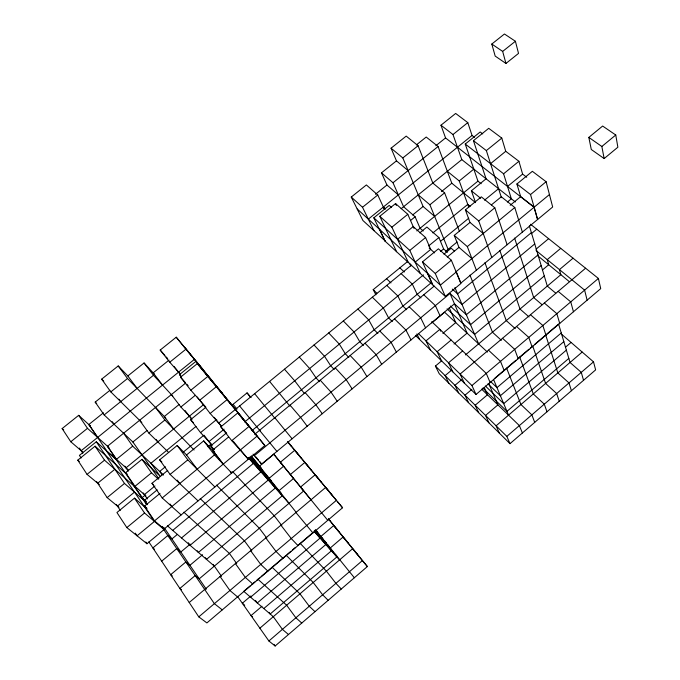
<?xml version="1.0" encoding="UTF-8"?>
<svg xmlns="http://www.w3.org/2000/svg" width="680" height="680" viewBox="0 0 680 680"><rect width="100%" height="100%" fill="white"/><g stroke="black" fill="none" stroke-linecap="round" stroke-linejoin="round"><path stroke-width="1.02" d="M237.448 596.317L268.889 640.985L275.137 646L367.361 566.542L328.534 518.917L329.817 520.489M441.787 360.714L435.412 366.061L439.212 373.711L510.008 443.649L595.629 369.886L593.512 361.845L561.688 334.33M268.889 640.985L362.346 560.617L328.474 519.061M510.008 443.649L506.829 436.381L593.512 361.845M568.828 358.402L506.957 411.357L482.825 388.093M259.87 628.184L352.639 548.717L357.731 554.727M582.19 352.061L496.102 425.816L499.383 433.151M261.987 606.245L251.022 615.612L252.611 616.921M330.115 548.106L343.102 537.013L348.271 543.116M565.437 347.25L571.064 342.44M263.815 608.549L331.415 550.808L314.993 530.238M566.363 350.132L503.71 403.639L485.358 386.01M250.877 595.986L242.326 603.254L244.732 605.26M250.597 597.21L320.076 538.11L314.262 530.825M561.255 332.962L496.987 387.634L490.39 381.344M563.839 341.649L500.387 395.734L487.976 383.86M471.852 389.376L464.992 395.182L468.546 402.688M250.044 585.956L243.729 591.319L273.292 616.692L282.404 629.357L288.473 634.508M251.625 584.613L254.779 581.935M256.36 580.592L259.514 577.915M261.086 576.581L286.186 555.279L313.216 582.488L322.626 594.77L328.168 600.312M286.969 554.616L290.861 551.31M292.425 549.984L295.536 547.34M297.874 545.36L313.403 532.177M495.04 378.012L515.856 360.341M517.395 359.031L528.895 349.274M530.425 347.973L532.729 346.018L545.59 383.418L556.665 393.533L559.232 401.251M535.015 344.08L558.603 324.054L570.044 362.474L581.281 372.359L583.542 380.298M287.555 441.473L342.558 507.764L206.89 622.923L198.781 616.862L148.827 541.875M415.387 335.342L476.025 394.468L600.729 288.618L598.409 278.451L530.536 224.238M461.423 379.865L454.962 385.313L458.609 392.87M198.781 616.862L336.515 500.225M476.025 394.468L471.945 385.534L598.409 278.451M451.52 370.209L445.102 375.615L448.834 383.214M189.219 602.514L325.779 487.348L331.908 494.989M585.599 268.226L460.122 374.051L464.321 383.052M544.289 275.978L474.631 334.416L447.058 308.865M462.604 350.957L448.519 362.788L452.829 371.85M573.044 258.188L559.453 269.603L560.856 274.695L465.452 354.934M451.12 340.043L437.138 351.738L441.558 360.859M560.719 248.345L547.23 259.632L548.7 264.741L542.368 270.045M541.187 265.582L470.543 324.7L450.304 306.043M202.564 554.702L189.916 565.292L185.878 561.961L170.68 574.677L172.329 575.968M278.97 490.696L293.573 478.456L290.3 474.589L304.946 462.34L311.236 470.169M454.053 344.021L467.067 333.124L450.024 293.497L254.32 455.736L253.045 454.146M161.679 561.178L176.749 548.615L180.812 551.998L190.221 544.153M536.019 249.186L548.624 238.68M269.127 478.304L283.611 466.216L280.304 462.306L294.831 450.202L301.189 458.116M442.833 333.353L455.744 322.583L449.191 307.666M538.008 254.898L466.352 314.712L454.461 303.807L261.655 464.083L254.32 455.736M172.703 530.383L253.368 463.42L248.821 457.674M531.377 232.636L457.598 293.887L452.285 289.076M531.284 233.742L536.75 229.202M177.327 534.446L171.887 538.968L167.807 535.525L152.864 547.935L154.377 549.151M259.479 466.157L273.844 454.214L310.853 499.69M431.817 322.881L444.627 312.239L487.424 352.087M181.518 537.948L260.907 471.861L249.322 457.232M534.744 243.925L462.035 304.445L450.024 293.497M604.146 158.567L617.865 147.212L615.757 135.006L602.641 126.046L588.829 137.403L591.285 149.489L604.146 158.567L601.842 146.489L588.829 137.403M160.004 493.391L144.508 506.141L154.53 520.854L164.144 529.006L264.851 445.562L176.239 337.203L160.191 350.055L169.762 362.202L179.877 373.66M146.846 508.759L134.462 498.151L116.934 512.524L126.829 527.587L146.965 543.728L164.067 529.558L162.307 526.983M445.323 296.429L460.896 283.517L451.341 260.236L438.404 248.821L422.475 261.885L432.795 284.937L445.323 296.429L435.276 273.479L422.475 261.885M251.965 430.61L431.366 282.642M601.842 146.489L615.757 135.006M254.685 434.341L434.214 286.093M154.53 520.854L257.04 436.177L237.813 412.913L220.847 426.836L231.761 440.674L248.361 459.221M549.483 194.522L456.187 271.592L460.887 283.058L552.678 207L546.116 181.721L532.355 171.317L516.91 183.991L520.685 196.656L534.14 207.196M456.195 272.051L440.377 285.124L427.712 273.581M207.952 446.717L211.123 444.116M445.655 251.404L457.104 241.995M147.339 504.45L144.492 500.293L157.207 489.846M213.936 450.05L210.724 445.859L226.253 433.1M443.955 254.167L451.171 248.234L454.274 250.946M507.408 202.011L511.343 198.781L503.6 173.791L465.248 144.041L480.182 131.988L482.715 133.9M244.655 421.982L423.504 274.873M223.261 464.083L212.577 450.16L228.48 437.079M447.287 257.014L458.983 247.393L454.248 235.365L470.008 222.436L465.383 209.873L481.312 196.851L494.819 207.774L507.118 244.74M510.195 205.275L520.685 196.656M167.731 470.373L151.971 483.302L162.214 497.947L214.446 454.92L231.71 473.025L230.477 471.41M231.761 440.674L248.897 426.564M476.374 270.224L467.321 246.602L514.785 207.502L501.296 196.775L491.444 204.858M537.642 219.462L530.536 194.556L546.116 181.721M126.829 527.587L144.534 513.009L164.067 529.558M435.276 273.479L451.341 260.236M117.453 506.09L134.504 492.116M165.368 466.777L159.698 471.427L162.137 474.869M183.167 452.2L203.269 435.727M218.748 423.087L411.417 265.175M415.166 262.149L430.712 249.407L425.587 237.516L413.202 226.584L397.553 239.309M440.598 241.255L468.741 218.203M507.526 186.464L522.614 174.106L518.917 161.279L505.741 151.308L501.781 138.091L488.725 128.325L473.433 140.675L486.072 178.806L471.385 190.782L475.575 202.648M198.058 500.888L170.102 474.419L159.638 459.85L177.174 445.51L186.549 454.945L203.694 440.878L214.617 452.472M144.398 494.623L154.964 485.945M208.956 441.617L224.102 429.19M440.495 251.524L443.632 248.948L438.906 237.541L426.887 227.052L419.798 232.84M170.102 474.419L187.816 459.867L214.88 486.948M491.785 257.448L478.745 220.975L494.819 207.774M133.696 485.647L141.984 497.76L145.206 495.116M96.543 481.465L107.151 497.615L124.499 483.446L144.211 500.522M197.183 396.984L210.171 413.466L226.984 399.729L243.329 419.058M420.376 273.538L409.802 250.41L425.587 237.516M503.6 173.791L518.917 161.279M196.019 426.42L150.952 463.241L160.166 476.229L141.984 459.34L125.605 472.693L134.946 486.344L145.928 495.966M432.879 232.9L467.763 204.399L470.144 206.355M231.549 405.577L247.061 392.878L251.005 397.613M375.912 294.797L373.201 289.663L407.643 261.486M134.946 486.344L151.478 472.812L158.363 479.162M205.862 407.26L190.612 419.688L200.557 432.633L216.758 419.381M428.57 245.99L438.906 237.541M484.542 200.175L498.576 188.691M97.699 483.225L114.877 469.251M199.733 400.223L216.385 386.682M490.552 163.668L505.741 151.308M125.987 467.831L203.481 404.702M416.823 230.911L477.929 181.135L465.248 144.041M125.324 472.923L95.081 446.182L77.775 460.164L87.04 474.351L104.516 460.181L134.666 486.574M222.641 393.584L197.336 363.622L180.557 377.162L190.833 390.201L207.766 376.474L232.875 406.181M408.374 262.531L391.892 227.179L407.796 214.293L395.548 203.566L379.788 216.291L396.61 251.736M501.458 197.684L486.353 150.594L501.781 138.091M109.922 390.311L95.191 402.109L104.159 414.927L132.889 442.008L147.058 430.508M179.078 404.524L164.305 416.508L173.646 429.003M412.666 214.965L423.096 206.499L402.824 157.947L391.068 148.189L406.198 136.111L418.089 145.724L432.828 183.056L444.61 192.839L459.348 231.081M441.456 191.599L451.792 183.209L438.098 146.498L426.207 137.037L416.313 144.959M81.115 457.971L79.416 455.387L96.271 441.787L116.186 459.552L132.685 446.156L163.557 475.048M139.587 420.3L148.835 433.041L164.892 420.002L194.081 450.007M171.351 394.604L180.88 407.014L195.194 395.386M379.729 229.508L427.558 273.436L432.642 284.793L385.092 241.171L379.729 229.508L357.17 208.947M410.431 220.592L415.115 216.784L403.58 206.72L393.006 182.742L381.488 172.847L396.466 160.854L391.068 148.189M448.12 249.381L429.896 204.782L444.61 192.839M468.792 207.213L459.246 180.948L473.815 169.116M185.538 383.129L107.508 446.25L116.467 459.331L128.299 469.897M401.124 208.709L461.805 159.613L452.982 134.53L440.971 125.213L455.66 113.45L467.798 122.621L472.056 135.473L474.504 137.351M107.44 446.301L116.391 459.391L106.377 450.806L144.305 506.506M81.192 450.695L194.497 359.312M368.339 219.121L472.056 135.473M181.407 376.975L179.537 374.603L195.882 361.411L212.619 381.242M385.092 241.171L373.822 217.821L389.207 205.411L391.578 207.502M97.682 437.393L88.884 424.49L103.453 412.786M169.04 360.102L153.161 372.852L162.545 385.084M375.428 194.284L386.954 185.019L381.488 172.847M435.863 145.724L445.562 137.93L440.971 125.213M90.338 425.926L78.667 415.335L62.135 428.578L70.788 441.754L87.482 428.332L108.978 447.576M104.159 414.927L153.484 375.284L172.771 396.142M169.762 362.202L185.954 349.18L202.802 369.155M373.991 230.665L362.517 207.256L377.765 194.99L366.375 184.943L351.254 197.055L362.925 220.516L385.279 241.018M393.006 182.742L438.098 146.498M452.982 134.53L467.798 122.621M141.848 422.535L110.806 391.901L101.651 379.159L118.209 365.95L127.848 375.955L144.058 362.975L154.522 374.332M110.806 391.901L127.517 378.505L165.725 417.979M402.824 157.947L418.089 145.724M505.945 63.453L502.664 51.408L515.406 41.259L504.45 34L491.802 44.047L495.185 56.083L505.945 63.453L518.525 53.405L515.406 41.259M491.802 44.047L502.664 51.408M522.614 174.106L526.736 177.259M473.433 140.675L486.353 150.594M181.5 589.721L179.86 588.455L195.185 575.577L199.206 578.85L303.731 490.943L300.5 487.118L315.265 474.716L321.47 482.46M516.91 183.991L530.536 194.556M445.562 137.93L534.072 207.256L537.574 219.529M461.805 159.613L515.38 201.977M222.25 609.884L214.379 603.653L163.124 528.683M477.929 181.135L481.16 183.71M447.355 171.309L459.246 180.948M471.385 190.782L480.666 198.305M536.035 250.495L584.613 290.13L587.12 300.169M451.792 183.209L474.776 201.994M537.565 255.621L569.373 281.673M107.151 497.615L118.983 507.356M465.383 209.873L478.745 220.975M558.161 291.372L570.75 301.869L573.452 311.772M87.04 474.351L99.288 484.551M555.747 293.165L547.298 286.093L529.363 225.862M396.466 160.854L408.111 170.603M470.008 222.436L483.225 233.503M237.541 596.904L229.908 590.504L220.074 576.495M77.775 460.164L79.297 461.448M418.243 194.862L429.896 204.782M544.34 303.017L556.835 313.659L559.725 323.425M542.062 304.708L533.681 297.551L514.624 238.085M423.096 206.499L434.639 216.393M454.248 235.365L467.321 246.602M70.788 441.754L82.739 452.03M144.508 506.141L146.922 508.215M167.399 525.836L214.344 566.117M386.954 185.019L398.37 194.905M458.983 247.393L471.92 258.587M141.984 497.76L146.124 501.356M62.135 428.578L63.733 429.973M144.492 500.293L146.064 501.653M530.468 314.721L542.844 325.499L545.929 335.129M529.065 316.965L520.005 309.051L499.808 250.359M423.19 230.987L420.078 228.259L415.115 216.784M443.632 248.948L447.423 252.28M252.756 583.992L245.352 577.422L235.391 563.575M125.605 472.693L127.185 474.087M383.358 207.009L385.662 209.057M429.173 248.047L434.622 252.892M516.519 326.485L528.793 337.399L532.075 346.894M515.244 328.618L506.269 320.603L484.925 262.692M162.214 497.947L181.144 514.913M301.758 623.058L295.868 617.78L286.654 605.242L257.941 579.25M379.788 216.291L391.892 227.179M183.855 512.202L229.415 553.435L236.716 563.567M351.254 197.055L362.517 207.256M373.822 217.821L409.802 250.41M88.884 424.49L90.406 425.867M151.971 483.302L153.459 484.644M502.52 338.291L514.683 349.35L518.16 358.7M501.364 340.323L492.464 332.214L469.965 275.094M399.849 267.852L404.294 271.983M488.452 350.157L500.506 361.352L504.177 370.575M401.098 273.624L412.309 284.078L417.171 294.346L420.945 297.891M423.733 294.746L435.396 305.626L440.037 315.792M267.903 571.132L260.729 564.4L250.639 550.723M314.993 611.66L309.281 606.254L299.965 593.844L272.094 567.239M386.554 278.74L390.957 282.914M431.74 321.64L486.26 373.413L490.135 382.491M95.191 402.109L96.713 403.546M159.638 459.85L161.865 461.983M200.226 498.635L244.417 540.821L251.812 550.834M386.75 285.379L397.842 295.978L402.917 306.102L406.657 309.689M409.156 306.782L420.69 317.806L425.552 327.837M481.593 389.104L519.367 425.603L522.393 432.99M373.201 289.663L376.83 293.19M418.676 333.812L471.945 385.534M372.342 297.194L383.316 307.929L388.594 317.917L392.292 321.547M394.51 318.877L405.926 330.046L411 339.932M148.835 433.041L168.716 452.548M435.412 366.061L506.829 436.381M101.651 379.159L103.776 381.267M282.974 558.34L276.029 551.446L265.803 537.923M357.867 309.051L368.721 319.931L374.212 329.783L377.868 333.464M379.788 331.032L391.094 342.354L396.38 352.087M216.512 485.137L259.352 528.266L266.841 538.16M343.315 320.969L354.059 331.993L359.762 341.7L363.383 345.431M365.007 343.238L376.184 354.714L381.692 364.301M328.703 332.945L339.32 344.114L345.245 353.676L348.823 357.45M350.149 355.504L361.199 367.132L366.936 376.567M297.976 545.606L291.261 538.552L280.908 525.189M341.284 589.008L335.92 583.338L326.409 571.183L300.212 543.371M212.577 450.16L214.71 452.421M232.713 471.708L274.21 515.763L281.8 525.546M210.724 445.859L214.191 449.565M200.557 432.633L210.995 443.802M190.612 419.688L193.434 422.714M314.024 344.973L324.522 356.286L330.659 365.704L334.195 369.537M335.231 367.829L346.154 379.601L352.104 388.892M180.88 407.014L191.454 418.412M299.276 357.059L309.647 368.517L316.004 377.791L319.498 381.667M320.229 380.214L331.032 392.139L337.212 401.276M248.285 459.289L233.231 441.269M354.348 577.754L315.622 529.966M312.902 532.933L295.936 512.516M220.847 426.836L226.737 433.423M248.429 457.887L289.008 503.327M314.185 531.513L339.55 559.929M210.171 413.466L221.519 426.199M249.203 457.274L280.959 492.923M314.908 531.038L331.449 549.61M180.557 377.162L185.385 382.611M186.77 384.166L188.147 385.713M251.243 456.875L261.502 468.443M190.833 390.201L205.717 406.954M250.58 457.436L271.133 480.565M315.291 530.255L320.832 536.486L333.736 525.521L338.963 531.709M321.512 537.251L322.873 538.781M179.537 374.603L181.552 376.881M284.461 369.197L294.712 380.808L304.045 393.074M305.167 392.649L315.834 404.736L322.243 413.721M160.191 350.055L164.951 355.462M166.311 357.008L167.679 358.555M269.577 381.395L289.909 406.104M290.028 405.152L300.569 417.401L307.207 426.216M237.813 412.913L254.014 432.216M264.851 445.562L184.832 347.412M362.346 560.617L367.361 566.542M327.76 520.319L273.768 454.274M254.618 393.652L275.009 418.412M274.813 417.716L292.094 438.779M276.913 451.401L259.53 430.338M288.125 442.425L318.911 479.383M320.186 480.921L335.903 499.774M337.229 501.373L342.558 507.764M260.041 430.78L239.598 405.96M233.112 404.302L237.005 409.088M176.239 337.203L185.954 349.18M195.882 361.411L226.984 399.729M197.336 363.622L207.766 376.474M288.125 442.298L291.346 446.292M247.061 392.878L250.707 397.4M316.412 530.604L317.704 532.227M324.87 541.195L326.188 542.852M327.513 544.501L328.831 546.159M335.3 554.251L337.178 556.606M315.477 530.128L336.872 556.928L270.173 614.014L268.974 612.34M255.986 456.977L258.51 460.139M259.769 461.712L261.655 464.083M314.942 530.91L325.813 544.544L257.286 602.956L255.468 600.414M251.269 455.829L296.047 512.185M251.269 456.739L282.276 495.788L206.482 559.368L205.3 557.677M250.631 456.883L275.349 488.036L198.398 552.432L197.208 550.723M250.452 457.631L268.234 480.063L190.085 545.292L188.283 542.716M174.114 366.537L180.506 374.629M214.208 417.341L221.382 426.42M184.96 410.431L191.964 419.543M204.008 435.192L212.109 445.723M230.384 471.461L231.625 473.076M212.492 450.211L223.167 464.134M144.058 362.975L153.484 375.284M203.694 440.878L214.446 454.92M155.507 407.422L164.892 420.002M127.848 375.955L137.122 388.433M186.549 454.945L197.123 469.183M118.209 365.95L127.517 378.505M177.174 445.51L187.816 459.867M156 439.348L157.837 441.881M118.856 399.118L120.683 401.65M177.268 480.123L179.715 483.522M132.889 442.008L158.882 478.771M273.938 644.308L275.137 646M123.59 433.245L132.685 446.156M141.984 459.34L151.478 472.812M213.171 564.434L221.552 576.368M112.225 421.676L114.019 424.218M170.025 503.999L171.827 506.558M124.797 466.098L128.265 471.146M143.233 492.932L147.364 498.942M164.305 527.892L206.312 589.22M162.393 526.456L164.144 529.006M116.186 459.552L147.076 504.721M142.545 498.585L146.481 504.348M88.816 424.55L106.59 450.636M144.432 506.693L154.453 521.415L137.062 535.789L135.32 533.154M78.667 415.335L87.482 428.332M96.271 441.787L124.499 483.446M134.462 498.151L144.534 513.009M95.081 446.182L104.516 460.181M145.817 541.986L146.965 543.728M79.458 448.077L82.841 453.203M116.34 504.415L120.283 510.383M416.874 333.957L419.645 339.499M430.5 350.081L425.977 340.901L439.85 329.341L440.716 331.219M383.418 206.958L384.26 208.751M409.581 263.211L410.873 265.99M377.765 194.99L384.192 208.803M478.652 412.675L475.184 405.221L487.466 394.782L484.245 387.455M488.929 422.824L485.554 415.429L497.913 404.88L488.725 383.503M395.548 203.566L396.398 205.462M407.796 214.293L414.01 228.421M454.937 287.547L478.601 343.876M493.493 379.321L508.546 415.149M506.625 368.177L520.948 404.532L531.845 414.868L534.718 422.365M519.707 357.076L533.29 393.95L544.281 404.175L547 411.782M545.692 335.019L557.838 372.921L568.998 382.925L571.413 390.753M514.785 207.502L522.376 232.101"/></g></svg>
